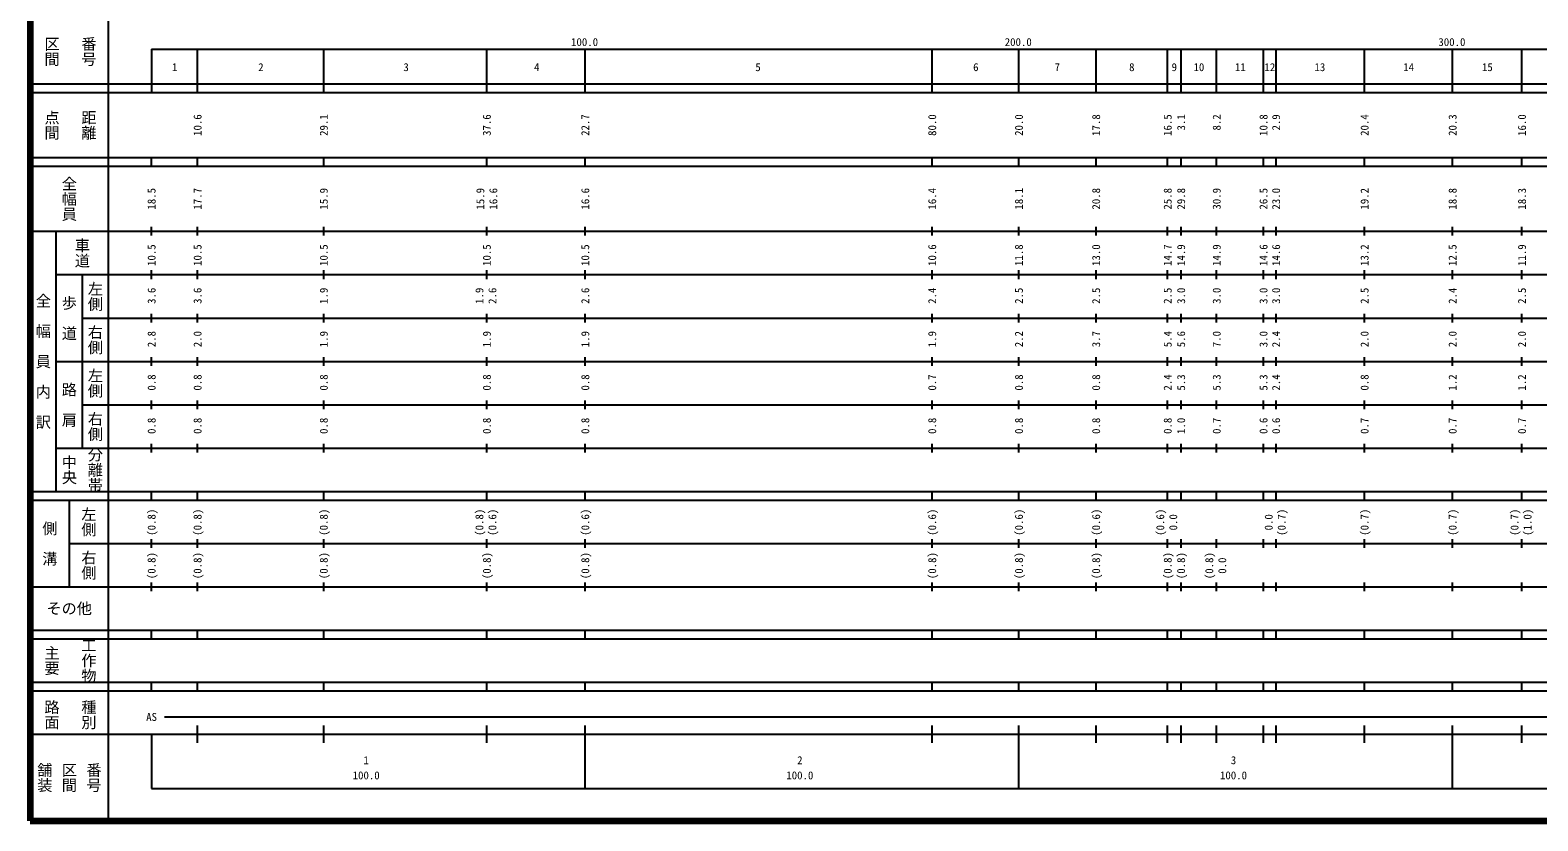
# Model space of a CAD drawing. Units: millimetres on the paper, enlarged 1000 times. Extents: x 40000 to 680000, y 20000 to 380000.
# Drawn here: x 40000 to 387662, y 20000 to 202409 of the extents above; entities that cross this region are included whole.
import ezdxf
from ezdxf.enums import TextEntityAlignment as Align

# ---------------------------------------------------------------- set-up
doc = ezdxf.new("R2010")
doc.units = ezdxf.units.MM
doc.header["$LTSCALE"] = 1000
doc.layers.add('M-TTL', color=2, linetype='Continuous', lineweight=140)
doc.layers.add('M-TTL-BAND', color=7, linetype='Continuous', lineweight=25)
doc.styles.add('@ＭＳ ゴシック', font='')
doc.styles.add('ＭＳ ゴシック', font='')
doc.styles.get('@ＭＳ ゴシック').set_extended_font_data('@MS Gothic')
doc.styles.get('ＭＳ ゴシック').set_extended_font_data('MS Gothic')

msp = doc.modelspace()

# ---------------------------------------------------------------- linework, layer by layer
at = {"layer": 'M-TTL'}
for p, q in [((40000, 380000), (40000, 20000)), ((40000, 20000), (680000, 20000))]:
    msp.add_line(p, q, dxfattribs=at)
at = {"layer": 'M-TTL-BAND'}
for p, q in [((58000, 370000), (58000, 20000)), ((68000, 198000), (579000, 198000)), ((68000, 198000), (68000, 188000)), ((78600, 188000), (78600, 198000)), ((107700, 188000), (107700, 198000)), ((145300, 188000), (145300, 198000)), ((168000, 188000), (168000, 198000)), ((248000, 188000), (248000, 198000)), ((268000, 188000), (268000, 198000)), ((285800, 188000), (285800, 198000)), ((302300, 188000), (302300, 198000)), ((305400, 188000), (305400, 198000)), ((313600, 188000), (313600, 198000)), ((324400, 188000), (324400, 198000)), ((327300, 188000), (327300, 198000)), ((347700, 188000), (347700, 198000)), ((368000, 188000), (368000, 198000)), ((384000, 188000), (384000, 198000)), ((40000, 190000), (579000, 190000)), ((40000, 188000), (579000, 188000)), ((40000, 173000), (579000, 173000)), ((40000, 171000), (579000, 171000)), ((68000, 171000), (68000, 173000)), ((78600, 171000), (78600, 173000)), ((107700, 171000), (107700, 173000)), ((145300, 171000), (145300, 173000)), ((168000, 171000), (168000, 173000)), ((248000, 171000), (248000, 173000)), ((268000, 171000), (268000, 173000)), ((285800, 171000), (285800, 173000)), ((302300, 171000), (302300, 173000)), ((305400, 171000), (305400, 173000)), ((313600, 171000), (313600, 173000)), ((324400, 171000), (324400, 173000)), ((327300, 171000), (327300, 173000)), ((347700, 171000), (347700, 173000)), ((368000, 171000), (368000, 173000)), ((384000, 171000), (384000, 173000)), ((68000, 155000), (68000, 157000)), ((78600, 155000), (78600, 157000)), ((107700, 155000), (107700, 157000)), ((145300, 155000), (145300, 157000)), ((168000, 155000), (168000, 157000)), ((248000, 155000), (248000, 157000)), ((268000, 155000), (268000, 157000)), ((285800, 155000), (285800, 157000)), ((302300, 155000), (302300, 157000)), ((305400, 155000), (305400, 157000)), ((313600, 155000), (313600, 157000)), ((324400, 155000), (324400, 157000)), ((327300, 155000), (327300, 157000)), ((347700, 155000), (347700, 157000)), ((368000, 155000), (368000, 157000)), ((384000, 155000), (384000, 157000)), ((40000, 156000), (579000, 156000)), ((46000, 96000), (46000, 156000)), ((68000, 145000), (68000, 147000)), ((78600, 145000), (78600, 147000)), ((107700, 145000), (107700, 147000)), ((145300, 145000), (145300, 147000)), ((168000, 145000), (168000, 147000)), ((248000, 145000), (248000, 147000)), ((268000, 145000), (268000, 147000)), ((285800, 145000), (285800, 147000)), ((302300, 145000), (302300, 147000)), ((305400, 145000), (305400, 147000)), ((313600, 145000), (313600, 147000)), ((324400, 145000), (324400, 147000)), ((327300, 145000), (327300, 147000)), ((347700, 145000), (347700, 147000)), ((368000, 145000), (368000, 147000)), ((384000, 145000), (384000, 147000)), ((46000, 146000), (579000, 146000)), ((52000, 146000), (52000, 106000)), ((52000, 136000), (579000, 136000)), ((68000, 135000), (68000, 137000)), ((78600, 135000), (78600, 137000)), ((107700, 135000), (107700, 137000)), ((145300, 135000), (145300, 137000)), ((168000, 135000), (168000, 137000)), ((248000, 135000), (248000, 137000)), ((268000, 135000), (268000, 137000)), ((285800, 135000), (285800, 137000)), ((302300, 135000), (302300, 137000)), ((305400, 135000), (305400, 137000)), ((313600, 135000), (313600, 137000)), ((324400, 135000), (324400, 137000)), ((327300, 135000), (327300, 137000)), ((347700, 135000), (347700, 137000)), ((368000, 135000), (368000, 137000)), ((384000, 135000), (384000, 137000)), ((46000, 126000), (579000, 126000)), ((68000, 125000), (68000, 127000)), ((78600, 125000), (78600, 127000)), ((107700, 125000), (107700, 127000)), ((145300, 125000), (145300, 127000)), ((168000, 125000), (168000, 127000)), ((248000, 125000), (248000, 127000)), ((268000, 125000), (268000, 127000)), ((285800, 125000), (285800, 127000)), ((302300, 125000), (302300, 127000)), ((305400, 125000), (305400, 127000)), ((313600, 125000), (313600, 127000)), ((324400, 125000), (324400, 127000)), ((327300, 125000), (327300, 127000)), ((347700, 125000), (347700, 127000)), ((368000, 125000), (368000, 127000)), ((384000, 125000), (384000, 127000)), ((52000, 116000), (579000, 116000)), ((68000, 115000), (68000, 117000)), ((78600, 115000), (78600, 117000)), ((107700, 115000), (107700, 117000)), ((145300, 115000), (145300, 117000)), ((168000, 115000), (168000, 117000)), ((248000, 115000), (248000, 117000)), ((268000, 115000), (268000, 117000)), ((285800, 115000), (285800, 117000)), ((302300, 115000), (302300, 117000)), ((305400, 115000), (305400, 117000)), ((313600, 115000), (313600, 117000)), ((324400, 115000), (324400, 117000)), ((327300, 115000), (327300, 117000)), ((347700, 115000), (347700, 117000)), ((368000, 115000), (368000, 117000)), ((384000, 115000), (384000, 117000)), ((46000, 106000), (579000, 106000)), ((68000, 105000), (68000, 107000)), ((78600, 105000), (78600, 107000)), ((107700, 105000), (107700, 107000)), ((145300, 105000), (145300, 107000)), ((168000, 105000), (168000, 107000)), ((248000, 105000), (248000, 107000)), ((268000, 105000), (268000, 107000)), ((285800, 105000), (285800, 107000)), ((302300, 105000), (302300, 107000)), ((305400, 105000), (305400, 107000)), ((313600, 105000), (313600, 107000)), ((324400, 105000), (324400, 107000)), ((327300, 105000), (327300, 107000)), ((347700, 105000), (347700, 107000)), ((368000, 105000), (368000, 107000)), ((384000, 105000), (384000, 107000)), ((40000, 96000), (579000, 96000)), ((40000, 94000), (579000, 94000)), ((49000, 94000), (49000, 74000)), ((68000, 94000), (68000, 96000)), ((78600, 94000), (78600, 96000)), ((107700, 94000), (107700, 96000)), ((145300, 94000), (145300, 96000)), ((168000, 94000), (168000, 96000)), ((248000, 94000), (248000, 96000)), ((268000, 94000), (268000, 96000)), ((285800, 94000), (285800, 96000)), ((302300, 94000), (302300, 96000)), ((305400, 94000), (305400, 96000)), ((313600, 94000), (313600, 96000)), ((324400, 94000), (324400, 96000)), ((327300, 94000), (327300, 96000)), ((347700, 94000), (347700, 96000)), ((368000, 94000), (368000, 96000)), ((384000, 94000), (384000, 96000)), ((49000, 84000), (579000, 84000)), ((68000, 83000), (68000, 85000)), ((78600, 83000), (78600, 85000)), ((107700, 83000), (107700, 85000)), ((145300, 83000), (145300, 85000)), ((168000, 83000), (168000, 85000)), ((248000, 83000), (248000, 85000)), ((268000, 83000), (268000, 85000)), ((285800, 83000), (285800, 85000)), ((302300, 83000), (302300, 85000)), ((305400, 83000), (305400, 85000)), ((313600, 83000), (313600, 85000)), ((324400, 83000), (324400, 85000)), ((327300, 83000), (327300, 85000)), ((347700, 83000), (347700, 85000)), ((368000, 83000), (368000, 85000)), ((384000, 83000), (384000, 85000)), ((40000, 74000), (579000, 74000)), ((68000, 73000), (68000, 75000)), ((78600, 73000), (78600, 75000)), ((107700, 73000), (107700, 75000)), ((145300, 73000), (145300, 75000)), ((168000, 73000), (168000, 75000)), ((248000, 73000), (248000, 75000)), ((268000, 73000), (268000, 75000)), ((285800, 73000), (285800, 75000)), ((302300, 73000), (302300, 75000)), ((305400, 73000), (305400, 75000)), ((313600, 73000), (313600, 75000)), ((324400, 73000), (324400, 75000)), ((327300, 73000), (327300, 75000)), ((347700, 73000), (347700, 75000)), ((368000, 73000), (368000, 75000)), ((384000, 73000), (384000, 75000)), ((40000, 64000), (579000, 64000)), ((68000, 62000), (68000, 64000)), ((78600, 62000), (78600, 64000)), ((107700, 62000), (107700, 64000)), ((145300, 62000), (145300, 64000)), ((168000, 62000), (168000, 64000)), ((248000, 62000), (248000, 64000)), ((268000, 62000), (268000, 64000)), ((285800, 62000), (285800, 64000)), ((302300, 62000), (302300, 64000)), ((305400, 62000), (305400, 64000)), ((313600, 62000), (313600, 64000)), ((324400, 62000), (324400, 64000)), ((327300, 62000), (327300, 64000)), ((347700, 62000), (347700, 64000)), ((368000, 62000), (368000, 64000)), ((384000, 62000), (384000, 64000)), ((40000, 62000), (579000, 62000)), ((40000, 52000), (579000, 52000)), ((40000, 50000), (579000, 50000)), ((68000, 50000), (68000, 52000)), ((78600, 50000), (78600, 52000)), ((107700, 50000), (107700, 52000)), ((145300, 50000), (145300, 52000)), ((168000, 50000), (168000, 52000)), ((248000, 50000), (248000, 52000)), ((268000, 50000), (268000, 52000)), ((285800, 50000), (285800, 52000)), ((302300, 50000), (302300, 52000)), ((305400, 50000), (305400, 52000)), ((313600, 50000), (313600, 52000)), ((324400, 50000), (324400, 52000)), ((327300, 50000), (327300, 52000)), ((347700, 50000), (347700, 52000)), ((368000, 50000), (368000, 52000)), ((384000, 50000), (384000, 52000)), ((71000, 44000), (565498, 44000)), ((78600, 38000), (78600, 42000)), ((107700, 38000), (107700, 42000)), ((145300, 38000), (145300, 42000)), ((168000, 27500), (168000, 42000)), ((248000, 38000), (248000, 42000)), ((268000, 27500), (268000, 42000)), ((285800, 38000), (285800, 42000)), ((302300, 38000), (302300, 42000)), ((305400, 38000), (305400, 42000)), ((313600, 38000), (313600, 42000)), ((324400, 38000), (324400, 42000)), ((327300, 38000), (327300, 42000)), ((347700, 38000), (347700, 42000)), ((368000, 27500), (368000, 42000)), ((384000, 38000), (384000, 42000)), ((40000, 40000), (579000, 40000)), ((68000, 40000), (68000, 27500)), ((68000, 27500), (579000, 27500))]:
    msp.add_line(p, q, dxfattribs=at)

# ---------------------------------------------------------------- texts
at = {"layer": 'M-TTL-BAND', "style": '@ＭＳ ゴシック'}
for s, p in [('区間', (45000, 197500)), ('番号', (53500, 197500)), ('点間', (45000, 180500)), ('距離', (53500, 180500)), ('全幅員', (49000, 163500)), ('車道', (52000, 151000)), ('左側', (55000, 141000)), ('全\u3000幅\u3000員\u3000内\u3000訳', (43000, 126000)), ('歩\u3000道', (49000, 136000)), ('右側', (55000, 131000)), ('左側', (55000, 121000)), ('路\u3000肩', (49000, 116000)), ('右側', (55000, 111000)), ('中央', (49000, 101000)), ('分離帯', (55000, 101000)), ('左側', (53500, 89000)), ('側\u3000溝', (44500, 84000)), ('右側', (53500, 79000)), ('主要', (45000, 57000)), ('工作物', (53500, 57000)), ('路面', (45000, 44500)), ('種別', (53500, 44500)), ('舗装', (43333, 30000)), ('区間', (49000, 30000)), ('番号', (54667, 30000))]:
    msp.add_text(s, height=2566, rotation=270, dxfattribs=at).set_placement(p, align=Align.MIDDLE_CENTER)
at = {"layer": 'M-TTL-BAND', "style": 'ＭＳ ゴシック'}
for s, p in [('100.0', (167844, 198195)), ('200.0', (267844, 198195)), ('300.0', (367844, 198195)), ('1', (73338, 192405)), ('2', (93212, 192405)), ('3', (126696, 192405)), ('4', (156821, 192405)), ('5', (207851, 192405)), ('6', (258064, 192405)), ('7', (276851, 192405)), ('8', (294037, 192405)), ('9', (303830, 192405)), ('10', (309502, 192405)), ('11', (319048, 192405)), ('12', (325865, 192405)), ('13', (337398, 192405)), ('14', (357873, 192405)), ('15', (376027, 192405)), ('AS', (68000, 42500)), ('1', (117481, 32523)), ('2', (217481, 32523)), ('3', (317481, 32523)), ('100.0', (117481, 29033)), ('100.0', (217481, 29033)), ('100.0', (317481, 29033))]:
    msp.add_text(s, height=1833, dxfattribs=at).set_placement(p, align=Align.BOTTOM_CENTER)
for s, p in [('10.6', (78600, 183000)), ('29.1', (107700, 183000)), ('37.6', (145300, 183000)), ('22.7', (168000, 183000)), ('80.0', (248000, 183000)), ('20.0', (268000, 183000)), ('17.8', (285800, 183000)), ('16.5', (302300, 183000)), ('3.1', (305400, 183000)), ('8.2', (313600, 183000)), ('10.8', (324400, 183000)), ('2.9', (327300, 183000)), ('20.4', (347700, 183000)), ('20.3', (368000, 183000)), ('16.0', (384000, 183000)), ('18.5', (68000, 166000)), ('17.7', (78600, 166000)), ('15.9', (107700, 166000)), ('15.9', (143800, 166000)), ('16.6', (146800, 166000)), ('16.6', (168000, 166000)), ('16.4', (248000, 166000)), ('18.1', (268000, 166000)), ('20.8', (285800, 166000)), ('25.8', (302300, 166000)), ('29.8', (305400, 166000)), ('30.9', (313600, 166000)), ('26.5', (324400, 166000)), ('23.0', (327300, 166000)), ('19.2', (347700, 166000)), ('18.8', (368000, 166000)), ('18.3', (384000, 166000)), ('10.5', (68000, 153000)), ('10.5', (78600, 153000)), ('10.5', (107700, 153000)), ('10.5', (145300, 153000)), ('10.5', (168000, 153000)), ('10.6', (248000, 153000)), ('11.8', (268000, 153000)), ('13.0', (285800, 153000)), ('14.7', (302300, 153000)), ('14.9', (305400, 153000)), ('14.9', (313600, 153000)), ('14.6', (324400, 153000)), ('14.6', (327300, 153000)), ('13.2', (347700, 153000)), ('12.5', (368000, 153000)), ('11.9', (384000, 153000)), ('3.6', (68000, 143000)), ('3.6', (78600, 143000)), ('1.9', (107700, 143000)), ('2.6', (168000, 143000)), ('2.4', (248000, 143000)), ('2.5', (268000, 143000)), ('2.5', (285800, 143000)), ('2.5', (302300, 143000)), ('3.0', (305400, 143000)), ('3.0', (313600, 143000)), ('3.0', (324400, 143000)), ('3.0', (327300, 143000)), ('2.5', (347700, 143000)), ('2.4', (368000, 143000)), ('2.5', (384000, 143000)), ('2.8', (68000, 133000)), ('2.0', (78600, 133000)), ('1.9', (107700, 133000)), ('1.9', (145300, 133000)), ('1.9', (168000, 133000)), ('1.9', (248000, 133000)), ('2.2', (268000, 133000)), ('3.7', (285800, 133000)), ('5.4', (302300, 133000)), ('5.6', (305400, 133000)), ('7.0', (313600, 133000)), ('3.0', (324400, 133000)), ('2.4', (327300, 133000)), ('2.0', (347700, 133000)), ('2.0', (368000, 133000)), ('2.0', (384000, 133000)), ('0.8', (68000, 123000)), ('0.8', (78600, 123000)), ('0.8', (107700, 123000)), ('0.8', (145300, 123000)), ('0.8', (168000, 123000)), ('0.7', (248000, 123000)), ('0.8', (268000, 123000)), ('0.8', (285800, 123000)), ('2.4', (302300, 123000)), ('5.3', (305400, 123000)), ('5.3', (313600, 123000)), ('5.3', (324400, 123000)), ('2.4', (327300, 123000)), ('0.8', (347700, 123000)), ('1.2', (368000, 123000)), ('1.2', (384000, 123000)), ('0.8', (68000, 113000)), ('0.8', (78600, 113000)), ('0.8', (107700, 113000)), ('0.8', (145300, 113000)), ('0.8', (168000, 113000)), ('0.8', (248000, 113000)), ('0.8', (268000, 113000)), ('0.8', (285800, 113000)), ('0.8', (302300, 113000)), ('1.0', (305400, 113000)), ('0.7', (313600, 113000)), ('0.6', (324400, 113000)), ('0.6', (327300, 113000)), ('0.7', (347700, 113000)), ('0.7', (368000, 113000)), ('0.7', (384000, 113000)), ('(0.8)', (68000, 92000)), ('(0.8)', (78600, 92000)), ('(0.8)', (107700, 92000)), ('(0.6)', (168000, 92000)), ('(0.6)', (248000, 92000)), ('(0.6)', (268000, 92000)), ('(0.6)', (285800, 92000)), ('(0.7)', (347700, 92000)), ('(0.7)', (368000, 92000)), ('(0.8)', (68000, 82000)), ('(0.8)', (78600, 82000)), ('(0.8)', (107700, 82000)), ('(0.8)', (145300, 82000)), ('(0.8)', (168000, 82000)), ('(0.8)', (248000, 82000)), ('(0.8)', (268000, 82000)), ('(0.8)', (285800, 82000)), ('(0.8)', (302300, 82000)), ('(0.8)', (305400, 82000))]:
    msp.add_text(s, height=1833, rotation=90, dxfattribs=at).set_placement(p, align=Align.MIDDLE_RIGHT)
for s, p in [('1.9', (145050, 141125)), ('2.6', (148050, 141125)), ('(0.8)', (145050, 88875)), ('(0.6)', (148050, 88875)), ('(0.6)', (302050, 88875)), ('0.0', (305050, 88875)), ('0.0', (327050, 88875)), ('(0.7)', (330050, 88875)), ('(0.7)', (383750, 88875)), ('(1.0)', (386750, 88875)), ('(0.8)', (313350, 78875)), ('0.0', (316350, 78875))]:
    msp.add_text(s, height=1833, rotation=90, dxfattribs=at).set_placement(p, align=Align.BOTTOM_CENTER)
msp.add_text('その他', height=2566, dxfattribs=at).set_placement((49000, 69000), align=Align.MIDDLE_CENTER)

doc.saveas('drawing.dxf')
